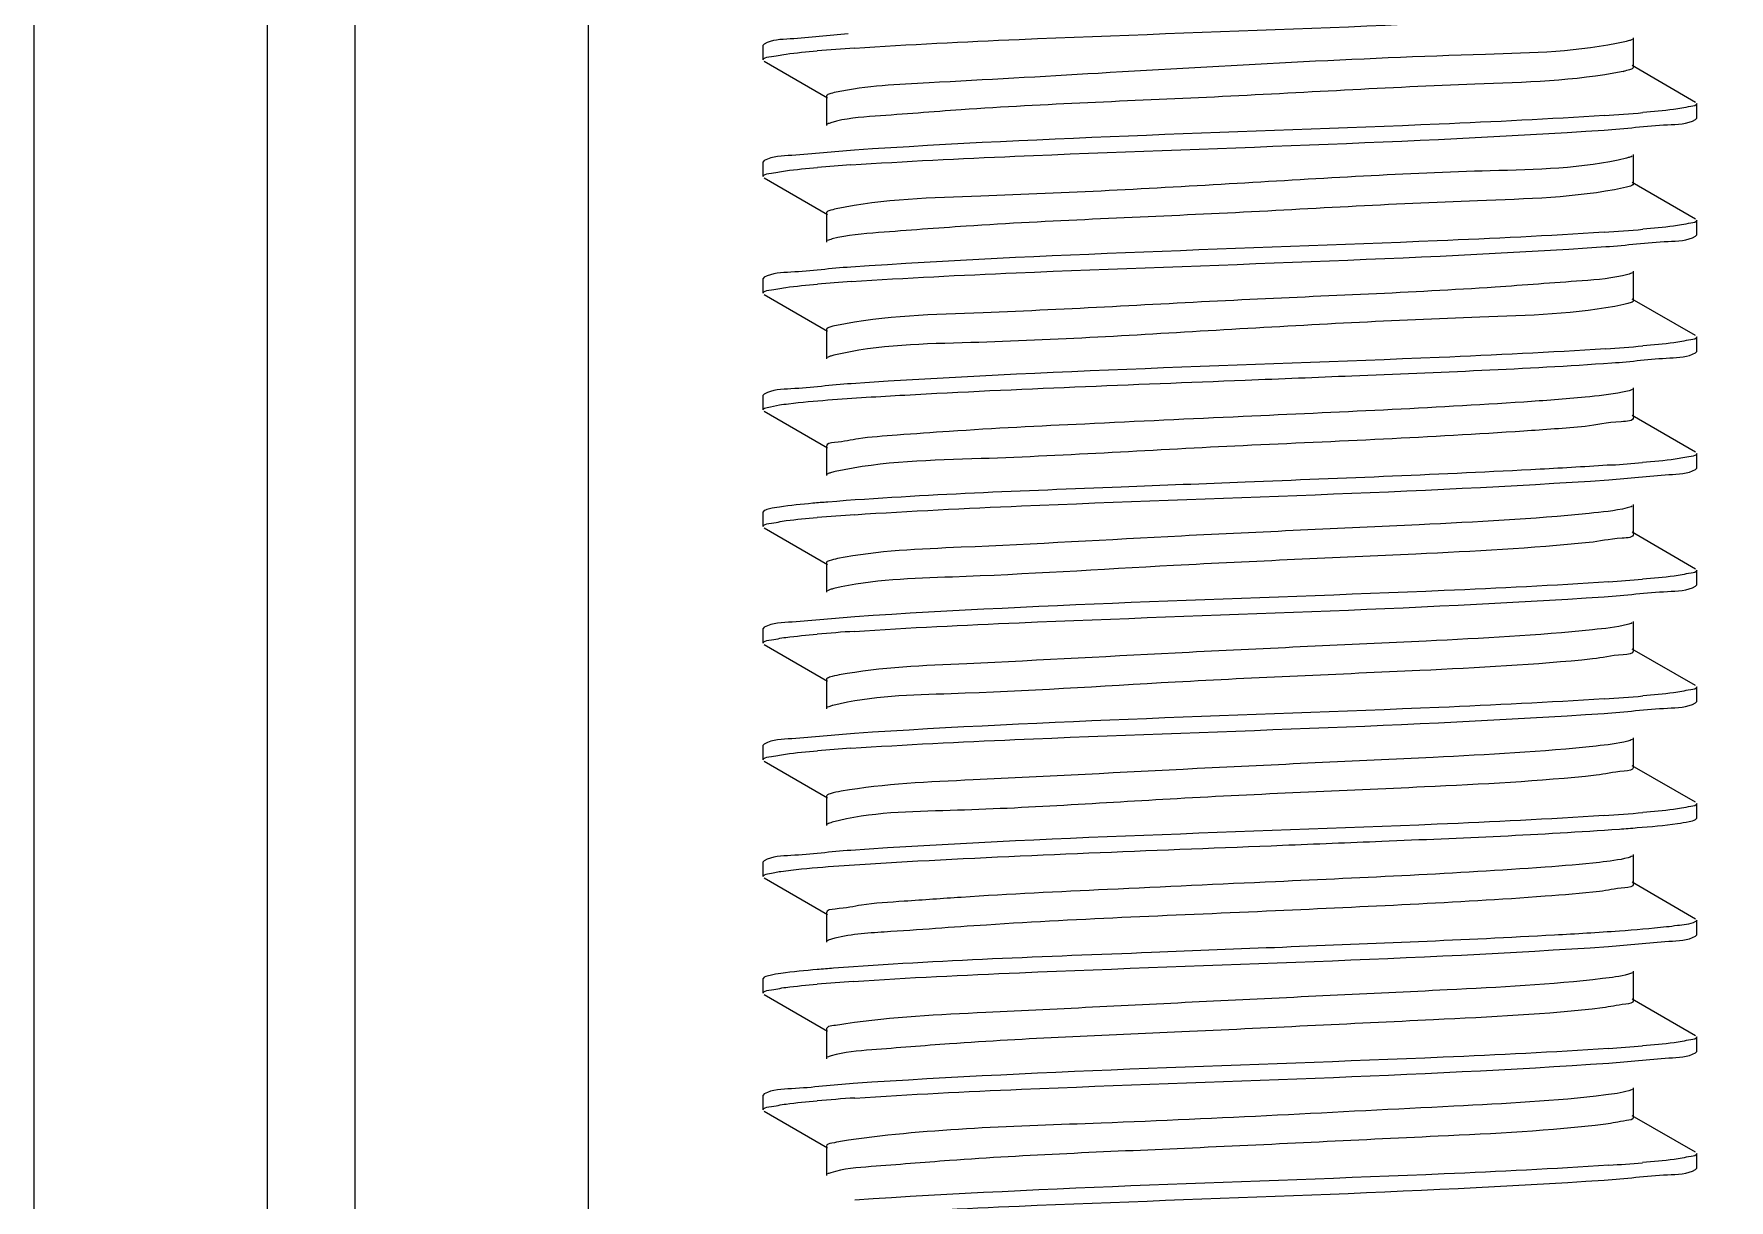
# Model space of a CAD drawing. Extents: x 27938 to 1507990, y 110129 to 923079.
# Drawn here: x 640617.7 to 640963.6, y 381445.1 to 381683.1 of the extents above; entities that cross this region are included whole.
import ezdxf

# ---------------------------------------------------------------- set-up
doc = ezdxf.new("R2010")
doc.units = 0
doc.header["$LTSCALE"] = 1000
doc.header["$MEASUREMENT"] = 0
doc.styles.get("Standard").update_dxf_attribs({"font": 'gbenor.shx', "bigfont": 'gbcbig.shx'})
doc.dimstyles.get("Standard").update_dxf_attribs({"dimtxt": 0.18, "dimasz": 0.18, "dimexe": 0.18, "dimexo": 0.0625, "dimgap": 0.09, "dimtad": 0, "dimtih": 1, "dimtoh": 1, "dimdec": 4, "dimzin": 0, "dimdsep": 46, "dimtxsty": 'Standard', "dimcen": 0.09, "dimadec": 0, "dimazin": 0, "dimtfac": 1, "dimtdec": 4, "dimtofl": 0, "dimtmove": 0, "dimatfit": 3, "dimfxl": 1, "dimtolj": 1, "dimtzin": 0, "dimarcsym": 0})

msp = doc.modelspace()

# ---------------------------------------------------------------- linework, layer by layer
at = {"linetype": 'Continuous'}
for p, q in [((640617.7, 383675.04), (640617.7, 378934.02)), ((640665.32, 383675.04), (640665.32, 378934.02)), ((640683.18, 383675.04), (640683.18, 378934.02)), ((640730.81, 383675.04), (640730.81, 378934.02)), ((640766.75, 381681.05), (640766.53, 381680.79)), ((640766.53, 381677.81), (640766.53, 381680.79)), ((640766.53, 381677.81), (640766.53, 381680.79)), ((640944.14, 381676.33), (640944.14, 381682.28)), ((640766.75, 381677.55), (640779.68, 381670.07)), ((640956.8, 381669.14), (640943.88, 381676.63)), ((640779.42, 381670.37), (640779.42, 381664.42)), ((640957.03, 381665.91), (640957.03, 381668.88)), ((640957.03, 381665.91), (640957.03, 381668.88)), ((640956.8, 381665.65), (640957.03, 381665.91)), ((640766.75, 381657.24), (640766.53, 381656.98)), ((640766.53, 381654), (640766.53, 381656.98)), ((640766.53, 381654), (640766.53, 381656.98)), ((640944.14, 381652.51), (640944.14, 381658.47)), ((640766.75, 381653.74), (640779.68, 381646.26)), ((640956.8, 381645.33), (640943.88, 381652.81)), ((640942.71, 381651.81), (640942.08, 381651.66)), ((640779.42, 381646.56), (640779.42, 381640.61)), ((640956.8, 381641.83), (640957.03, 381642.09)), ((640957.03, 381642.09), (640957.03, 381645.07)), ((640957.03, 381642.09), (640957.03, 381645.07)), ((640766.75, 381633.43), (640766.53, 381633.16)), ((640766.53, 381630.19), (640766.53, 381633.16)), ((640766.53, 381630.19), (640766.53, 381633.16)), ((640944.14, 381628.7), (640944.14, 381634.65)), ((640766.75, 381629.93), (640779.68, 381622.45)), ((640956.8, 381621.52), (640943.88, 381629)), ((640943, 381628.07), (640942.13, 381627.86)), ((640779.42, 381622.75), (640779.42, 381616.79)), ((640957.03, 381618.28), (640957.03, 381621.26)), ((640957.03, 381618.28), (640957.03, 381621.26)), ((640956.8, 381618.02), (640957.03, 381618.28)), ((640766.75, 381609.61), (640766.53, 381609.35)), ((640766.53, 381606.38), (640766.53, 381609.35)), ((640766.53, 381606.38), (640766.53, 381609.35)), ((640944.14, 381604.89), (640944.14, 381610.84)), ((640766.75, 381606.11), (640779.68, 381598.63)), ((640956.8, 381597.71), (640943.88, 381605.19)), ((640779.42, 381598.93), (640779.42, 381592.98)), ((640957.03, 381594.47), (640957.03, 381597.45)), ((640957.03, 381594.47), (640957.03, 381597.45)), ((640956.8, 381594.21), (640957.03, 381594.47)), ((640944.14, 381581.07), (640944.14, 381587.03)), ((640766.75, 381585.8), (640766.53, 381585.54)), ((640766.53, 381582.56), (640766.53, 381585.54)), ((640766.53, 381582.56), (640766.53, 381585.54)), ((640766.75, 381582.3), (640779.68, 381574.82)), ((640956.8, 381573.89), (640943.88, 381581.38)), ((640779.42, 381575.12), (640779.42, 381569.17)), ((640957.03, 381570.66), (640957.03, 381573.63)), ((640957.03, 381570.66), (640957.03, 381573.63)), ((640956.8, 381570.4), (640957.03, 381570.66)), ((640944.14, 381557.26), (640944.14, 381563.21)), ((640766.75, 381561.99), (640766.53, 381561.73)), ((640766.53, 381558.75), (640766.53, 381561.73)), ((640766.53, 381558.75), (640766.53, 381561.73)), ((640766.75, 381558.49), (640779.68, 381551.01)), ((640956.8, 381550.08), (640943.88, 381557.56)), ((640779.42, 381551.31), (640779.42, 381545.35)), ((640957.03, 381546.84), (640957.03, 381549.82)), ((640957.03, 381546.84), (640957.03, 381549.82)), ((640956.8, 381546.58), (640957.03, 381546.84)), ((640944.14, 381533.45), (640944.14, 381539.4)), ((640766.75, 381538.17), (640766.53, 381537.91)), ((640766.53, 381534.94), (640766.53, 381537.91)), ((640766.53, 381534.94), (640766.53, 381537.91)), ((640766.75, 381534.68), (640779.68, 381527.19)), ((640956.8, 381526.27), (640943.88, 381533.75)), ((640779.42, 381527.5), (640779.42, 381521.54)), ((640957.03, 381523.03), (640957.03, 381526.01)), ((640957.03, 381523.03), (640957.03, 381526.01)), ((640956.8, 381522.77), (640957.03, 381523.03)), ((640766.75, 381514.36), (640766.53, 381514.1)), ((640766.53, 381511.12), (640766.53, 381514.1)), ((640766.53, 381511.12), (640766.53, 381514.1)), ((640944.14, 381509.64), (640944.14, 381515.59)), ((640766.75, 381510.86), (640779.68, 381503.38)), ((640956.8, 381502.45), (640943.88, 381509.94)), ((640779.42, 381503.68), (640779.42, 381497.73)), ((640957.03, 381499.22), (640957.03, 381502.19)), ((640957.03, 381499.22), (640957.03, 381502.19)), ((640956.8, 381498.96), (640957.03, 381499.22)), ((640766.75, 381490.55), (640766.53, 381490.29)), ((640766.53, 381487.31), (640766.53, 381490.29)), ((640766.53, 381487.31), (640766.53, 381490.29)), ((640944.14, 381485.82), (640944.14, 381491.78)), ((640766.75, 381487.05), (640779.68, 381479.57)), ((640956.8, 381478.64), (640943.88, 381486.12)), ((640779.42, 381479.87), (640779.42, 381473.92)), ((640957.03, 381475.4), (640957.03, 381478.38)), ((640957.03, 381475.4), (640957.03, 381478.38)), ((640956.8, 381475.14), (640957.03, 381475.4)), ((640766.75, 381466.74), (640766.53, 381466.47)), ((640766.53, 381463.5), (640766.53, 381466.47)), ((640766.53, 381463.5), (640766.53, 381466.47)), ((640944.14, 381462.01), (640944.14, 381467.96)), ((640766.75, 381463.24), (640779.68, 381455.76)), ((640956.8, 381454.83), (640943.88, 381462.31)), ((640779.42, 381456.06), (640779.42, 381450.1)), ((640957.03, 381451.59), (640957.03, 381454.57)), ((640957.03, 381451.59), (640957.03, 381454.57)), ((640956.8, 381451.33), (640957.03, 381451.59))]:
    msp.add_line(p, q, dxfattribs=at)
for centre, radius, start, end in [((640812.68, 381261.54), 419.59, 93.7629, 94.806), ((640938.13, 381694.56), 19.48, 281.4729, 282.6156), ((640910.58, 382088.91), 423.36, 273.7391, 274.8053), ((640811.74, 381249.42), 407.86, 93.8436, 94.8037), ((640910.5, 382066.17), 424.43, 273.7327, 274.805), ((640811.88, 381223.86), 409.61, 93.832, 94.8034), ((640910.94, 382036.85), 418.9, 273.7674, 274.8061), ((640912.58, 381992.38), 398.18, 273.9056, 274.8068), ((640812.82, 381164.52), 421.36, 93.7522, 94.8054), ((640911.73, 381979.26), 408.9, 273.8366, 274.8035), ((640812.66, 381142.7), 419.37, 93.7643, 94.806), ((640910.56, 381970.08), 423.59, 273.7377, 274.8053), ((640811.74, 381130.41), 407.8, 93.844, 94.8037), ((640910.48, 381947.29), 424.61, 273.7316, 274.805), ((640812.39, 381074.62), 416, 93.7865, 94.8061), ((640911.65, 381885.05), 409.95, 273.8297, 274.8033), ((640812.8, 381045.64), 421.18, 93.7533, 94.8055), ((640911.73, 381860.24), 408.96, 273.8363, 274.8035)]:
    msp.add_arc(centre, radius, start, end, dxfattribs=at)
for points, knots in [([(640785.14, 381680.22), (640796.34, 381680.97), (640847.36, 381683.42), (640898.43, 381684.65), (640938.19, 381687.3)], [0, 0, 0, 0, 0.219814, 1, 1, 1, 1]), ([(640783.86, 381683.11), (640779.91, 381682.84), (640774.35, 381682.07), (640768.3, 381681.94), (640766.75, 381681.05)], [0, 0, 0, 0, 0.689661, 1, 1, 1, 1]), ([(640942.39, 381681.5), (640933.09, 381679.41), (640896.92, 381678.67), (640849.71, 381675.93), (640805.58, 381673.35), (640787.63, 381672.51), (640781.41, 381671.21)], [0, 0, 0, 0, 0.177164, 0.667524, 0.881863, 1, 1, 1, 1]), ([(640943.88, 381681.98), (640943.7, 381681.87), (640943.2, 381681.69), (640942.7, 381681.56), (640942.39, 381681.5)], [0, 0, 0, 0, 0.400253, 1, 1, 1, 1]), ([(640766.53, 381677.81), (640766.53, 381678.25), (640768.85, 381678.53), (640770.02, 381678.85), (640771.19, 381679)], [0, 0, 0, 0, 0.271257, 1, 1, 1, 1]), ([(640942.01, 381675.46), (640932.1, 381673.44), (640904.06, 381672.82), (640859.17, 381670), (640818.22, 381668.61), (640792.24, 381666.48), (640783.26, 381665.88), (640780.36, 381664.99)], [0, 0, 0, 0, 0.187313, 0.515693, 0.835167, 0.943815, 1, 1, 1, 1]), ([(640944.14, 381676.33), (640944.14, 381676.13), (640943.38, 381675.77), (640942.83, 381675.64), (640942.39, 381675.54)], [0, 0, 0, 0, 0.300595, 1, 1, 1, 1]), ([(640781.41, 381671.21), (640780.9, 381671.1), (640780.3, 381670.96), (640779.42, 381670.59), (640779.42, 381670.37)], [0, 0, 0, 0, 0.704879, 1, 1, 1, 1]), ([(640938.19, 381666.46), (640926.95, 381665.71), (640875.94, 381663.26), (640824.86, 381662.05), (640785.14, 381659.39)], [0, 0, 0, 0, 0.220557, 1, 1, 1, 1]), ([(640957.03, 381668.88), (640957.03, 381668.44), (640954.68, 381668.16), (640953.5, 381667.84), (640952.32, 381667.69)], [0, 0, 0, 0, 0.271089, 1, 1, 1, 1]), ([(640780.36, 381664.99), (640780.23, 381664.95), (640779.99, 381664.87), (640779.77, 381664.77), (640779.68, 381664.72)], [0, 0, 0, 0, 0.566993, 1, 1, 1, 1]), ([(640784.4, 381656.36), (640795.56, 381657.12), (640846.8, 381659.59), (640898.11, 381660.82), (640938.13, 381663.48)], [0, 0, 0, 0, 0.218031, 1, 1, 1, 1]), ([(640938.13, 381663.48), (640942.46, 381663.77), (640948.51, 381664.61), (640955.12, 381664.68), (640956.8, 381665.65)], [0, 0, 0, 0, 0.69122, 1, 1, 1, 1]), ([(640785.14, 381659.39), (640780.88, 381659.1), (640774.92, 381658.28), (640768.41, 381658.19), (640766.76, 381657.24)], [0, 0, 0, 0, 0.690963, 1, 1, 1, 1]), ([(640942.71, 381657.76), (640933.68, 381655.52), (640906.83, 381655.27), (640863.04, 381652.49), (640818.6, 381650.06), (640791.1, 381649.42), (640781.44, 381647.4)], [0, 0, 0, 0, 0.172802, 0.492825, 0.816897, 1, 1, 1, 1]), ([(640943.88, 381658.16), (640943.73, 381658.08), (640943.35, 381657.93), (640942.95, 381657.82), (640942.71, 381657.76)], [0, 0, 0, 0, 0.410783, 1, 1, 1, 1]), ([(640766.53, 381654), (640766.53, 381654.43), (640768.8, 381654.72), (640769.95, 381655.03), (640771.09, 381655.18)], [0, 0, 0, 0, 0.271613, 1, 1, 1, 1]), ([(640944.14, 381652.51), (640944.14, 381652.35), (640943.54, 381652.01), (640943.08, 381651.9), (640942.71, 381651.81)], [0, 0, 0, 0, 0.308524, 1, 1, 1, 1]), ([(640942.08, 381651.66), (640932.32, 381649.64), (640904.59, 381649.04), (640859.99, 381646.24), (640819.14, 381644.79), (640792.89, 381642.76), (640783.7, 381642.09), (640780.62, 381641.26)], [0, 0, 0, 0, 0.184784, 0.510672, 0.830509, 0.940967, 1, 1, 1, 1]), ([(640781.44, 381647.4), (640780.93, 381647.29), (640780.32, 381647.16), (640779.42, 381646.78), (640779.42, 381646.56)], [0, 0, 0, 0, 0.705132, 1, 1, 1, 1]), ([(640938.13, 381642.64), (640926.79, 381641.89), (640875.55, 381639.43), (640824.25, 381638.24), (640784.4, 381635.52)], [0, 0, 0, 0, 0.221461, 1, 1, 1, 1]), ([(640957.03, 381645.07), (640957.03, 381644.63), (640954.67, 381644.35), (640953.49, 381644.02), (640952.3, 381643.87)], [0, 0, 0, 0, 0.271033, 1, 1, 1, 1]), ([(640780.62, 381641.26), (640780.44, 381641.21), (640780.11, 381641.11), (640779.8, 381640.98), (640779.68, 381640.91)], [0, 0, 0, 0, 0.580357, 1, 1, 1, 1]), ([(640784.51, 381632.55), (640795.71, 381633.32), (640847.03, 381635.79), (640898.41, 381637), (640938.46, 381639.69)], [0, 0, 0, 0, 0.218602, 1, 1, 1, 1]), ([(640938.46, 381639.69), (640942.71, 381639.97), (640948.66, 381640.8), (640955.15, 381640.88), (640956.8, 381641.83)], [0, 0, 0, 0, 0.690907, 1, 1, 1, 1]), ([(640784.4, 381635.52), (640780.32, 381635.25), (640774.59, 381634.45), (640768.35, 381634.34), (640766.76, 381633.43)], [0, 0, 0, 0, 0.690198, 1, 1, 1, 1]), ([(640943, 381634.02), (640939.97, 381633.18), (640930.83, 381632.52), (640904.65, 381630.47), (640863.77, 381629.03), (640819.1, 381626.23), (640791.29, 381625.62), (640781.49, 381623.6)], [0, 0, 0, 0, 0.058314, 0.16832, 0.488078, 0.814598, 1, 1, 1, 1]), ([(640943.88, 381634.35), (640943.76, 381634.29), (640943.48, 381634.16), (640943.18, 381634.07), (640943, 381634.02)], [0, 0, 0, 0, 0.422831, 1, 1, 1, 1]), ([(640766.53, 381630.19), (640766.53, 381630.62), (640768.81, 381630.91), (640769.97, 381631.22), (640771.12, 381631.37)], [0, 0, 0, 0, 0.271515, 1, 1, 1, 1]), ([(640944.14, 381628.7), (640944.14, 381628.56), (640943.68, 381628.25), (640943.29, 381628.15), (640943, 381628.07)], [0, 0, 0, 0, 0.318416, 1, 1, 1, 1]), ([(640942.13, 381627.86), (640932.51, 381625.85), (640905.08, 381625.21), (640860.72, 381622.76), (640816.91, 381620.03), (640790.03, 381619.72), (640780.92, 381617.52)], [0, 0, 0, 0, 0.182564, 0.506012, 0.826068, 1, 1, 1, 1]), ([(640781.49, 381623.6), (640780.97, 381623.49), (640780.35, 381623.35), (640779.42, 381622.97), (640779.42, 381622.75)], [0, 0, 0, 0, 0.705784, 1, 1, 1, 1]), ([(640957.03, 381621.26), (640957.03, 381620.82), (640954.71, 381620.54), (640953.55, 381620.22), (640952.38, 381620.07)], [0, 0, 0, 0, 0.271288, 1, 1, 1, 1]), ([(640938.46, 381618.85), (640927.15, 381618.09), (640875.83, 381615.63), (640824.45, 381614.44), (640784.51, 381611.72)], [0, 0, 0, 0, 0.220602, 1, 1, 1, 1]), ([(640939.7, 381615.96), (640943.66, 381616.23), (640949.21, 381617), (640955.26, 381617.13), (640956.8, 381618.02)], [0, 0, 0, 0, 0.689629, 1, 1, 1, 1]), ([(640780.92, 381617.52), (640780.67, 381617.46), (640780.25, 381617.34), (640779.83, 381617.18), (640779.68, 381617.09)], [0, 0, 0, 0, 0.591995, 1, 1, 1, 1]), ([(640864.89, 381612.45), (640872.14, 381612.74), (640897.08, 381613.76), (640922.03, 381614.74), (640939.7, 381615.96)], [0, 0, 0, 0, 0.290468, 1, 1, 1, 1]), ([(640784.51, 381611.72), (640780.4, 381611.44), (640774.64, 381610.64), (640768.36, 381610.53), (640766.76, 381609.61)], [0, 0, 0, 0, 0.690304, 1, 1, 1, 1]), ([(640779.71, 381608.39), (640784.94, 381608.8), (640813.32, 381610.5), (640841.73, 381611.53), (640864.89, 381612.45)], [0, 0, 0, 0, 0.184687, 1, 1, 1, 1]), ([(640769.83, 381607.38), (640770.45, 381607.47), (640773.73, 381607.9), (640777.03, 381608.18), (640779.71, 381608.39)], [0, 0, 0, 0, 0.190334, 1, 1, 1, 1]), ([(640934.28, 381608.97), (640930.11, 381608.56), (640906.86, 381606.87), (640883.57, 381605.89), (640864.47, 381605.01)], [0, 0, 0, 0, 0.179859, 1, 1, 1, 1]), ([(640943.26, 381610.29), (640942.82, 381610.15), (640939.86, 381609.5), (640936.84, 381609.21), (640934.28, 381608.97)], [0, 0, 0, 0, 0.153321, 1, 1, 1, 1]), ([(640943.88, 381610.54), (640943.8, 381610.49), (640943.59, 381610.4), (640943.38, 381610.32), (640943.26, 381610.29)], [0, 0, 0, 0, 0.43669, 1, 1, 1, 1]), ([(640766.53, 381606.38), (640766.53, 381606.7), (640768.12, 381607.03), (640769, 381607.25), (640769.83, 381607.38)], [0, 0, 0, 0, 0.277625, 1, 1, 1, 1]), ([(640864.47, 381605.01), (640853.69, 381604.51), (640833.76, 381603.58), (640810.03, 381602.41), (640794.92, 381601.28), (640786.58, 381600.71), (640782.68, 381599.81), (640779.42, 381599.54), (640779.42, 381598.93)], [0, 0, 0, 0, 0.37902, 0.702957, 0.82783, 0.920921, 0.978777, 1, 1, 1, 1]), ([(640944.14, 381604.89), (640944.14, 381604), (640939.04, 381604.01), (640936.74, 381603.25), (640934.28, 381603.01)], [0, 0, 0, 0, 0.264851, 1, 1, 1, 1]), ([(640934.28, 381603.01), (640930.11, 381602.61), (640906.86, 381600.92), (640883.57, 381599.94), (640864.47, 381599.06)], [0, 0, 0, 0, 0.179859, 1, 1, 1, 1]), ([(640864.47, 381599.06), (640846.64, 381598.24), (640818.99, 381596.34), (640790.93, 381595.93), (640781.2, 381593.77)], [0, 0, 0, 0, 0.641833, 1, 1, 1, 1]), ([(640957.03, 381597.45), (640957.03, 381597.03), (640954.87, 381596.74), (640953.76, 381596.44), (640952.67, 381596.29)], [0, 0, 0, 0, 0.272355, 1, 1, 1, 1]), ([(640781.2, 381593.77), (640780.89, 381593.7), (640780.37, 381593.57), (640779.86, 381593.39), (640779.68, 381593.28)], [0, 0, 0, 0, 0.600683, 1, 1, 1, 1]), ([(640939.7, 381595.12), (640934.83, 381594.79), (640909.9, 381593.36), (640884.95, 381592.41), (640864.89, 381591.62)], [0, 0, 0, 0, 0.195815, 1, 1, 1, 1]), ([(640939.09, 381592.1), (640943.19, 381592.38), (640948.94, 381593.18), (640955.2, 381593.29), (640956.8, 381594.21)], [0, 0, 0, 0, 0.690247, 1, 1, 1, 1]), ([(640864.89, 381591.62), (640856.46, 381591.28), (640828.06, 381590.11), (640799.63, 381589.12), (640779.71, 381587.56)], [0, 0, 0, 0, 0.296913, 1, 1, 1, 1]), ([(640785.24, 381584.98), (640796.56, 381585.74), (640847.84, 381588.2), (640899.19, 381589.39), (640939.09, 381592.1)], [0, 0, 0, 0, 0.220973, 1, 1, 1, 1]), ([(640779.71, 381587.56), (640778.69, 381587.48), (640775.39, 381587.2), (640772.09, 381586.88), (640769.83, 381586.54)], [0, 0, 0, 0, 0.308662, 1, 1, 1, 1]), ([(640943.88, 381586.73), (640943.56, 381586.54), (640940.63, 381585.75), (640937.66, 381585.49), (640935.06, 381585.23)], [0, 0, 0, 0, 0.12359, 1, 1, 1, 1]), ([(640766.53, 381582.56), (640766.53, 381583), (640768.86, 381583.28), (640770.04, 381583.61), (640771.22, 381583.76)], [0, 0, 0, 0, 0.271161, 1, 1, 1, 1]), ([(640769.83, 381586.54), (640769.16, 381586.44), (640768.13, 381586.25), (640767.09, 381585.99), (640766.75, 381585.8)], [0, 0, 0, 0, 0.636492, 1, 1, 1, 1]), ([(640935.06, 381585.23), (640923.54, 381584.07), (640895.81, 381582.65), (640853.08, 381580.8), (640813.56, 381578.47), (640789.97, 381577.66), (640781.67, 381576.01)], [0, 0, 0, 0, 0.225861, 0.54177, 0.834708, 1, 1, 1, 1]), ([(640944.14, 381581.07), (640944.14, 381580.25), (640939.46, 381580.19), (640937.32, 381579.51), (640935.06, 381579.28)], [0, 0, 0, 0, 0.265506, 1, 1, 1, 1]), ([(640935.06, 381579.28), (640923.3, 381578.09), (640895.03, 381576.65), (640851.65, 381574.86), (640812.22, 381572.27), (640788.84, 381571.78), (640780.96, 381569.9)], [0, 0, 0, 0, 0.229569, 0.549908, 0.842706, 1, 1, 1, 1]), ([(640781.67, 381576.01), (640781.1, 381575.9), (640780.44, 381575.74), (640779.42, 381575.36), (640779.42, 381575.12)], [0, 0, 0, 0, 0.707927, 1, 1, 1, 1]), ([(640957.03, 381573.63), (640957.03, 381573.2), (640954.75, 381572.91), (640953.6, 381572.6), (640952.45, 381572.45)], [0, 0, 0, 0, 0.271556, 1, 1, 1, 1]), ([(640780.96, 381569.9), (640780.7, 381569.84), (640780.27, 381569.72), (640779.84, 381569.56), (640779.68, 381569.47)], [0, 0, 0, 0, 0.592962, 1, 1, 1, 1]), ([(640939.09, 381571.27), (640927.91, 381570.51), (640876.62, 381568.03), (640825.28, 381566.82), (640785.24, 381564.14)], [0, 0, 0, 0, 0.218362, 1, 1, 1, 1]), ([(640938.18, 381568.23), (640942.49, 381568.52), (640948.53, 381569.35), (640955.13, 381569.43), (640956.8, 381570.4)], [0, 0, 0, 0, 0.691176, 1, 1, 1, 1]), ([(640785.13, 381561.16), (640796.33, 381561.91), (640847.34, 381564.36), (640898.42, 381565.58), (640938.18, 381568.23)], [0, 0, 0, 0, 0.219771, 1, 1, 1, 1]), ([(640785.24, 381564.14), (640780.96, 381563.86), (640774.96, 381563.03), (640768.42, 381562.94), (640766.76, 381561.99)], [0, 0, 0, 0, 0.691058, 1, 1, 1, 1]), ([(640943.88, 381562.91), (640943.58, 381562.74), (640940.91, 381561.99), (640938.18, 381561.74), (640935.8, 381561.49)], [0, 0, 0, 0, 0.125811, 1, 1, 1, 1]), ([(640766.53, 381558.75), (640766.53, 381559.19), (640768.85, 381559.47), (640770.02, 381559.79), (640771.18, 381559.94)], [0, 0, 0, 0, 0.271269, 1, 1, 1, 1]), ([(640935.8, 381561.49), (640924.51, 381560.31), (640897.04, 381558.91), (640854.44, 381557.03), (640814.56, 381554.75), (640790.6, 381553.85), (640782.02, 381552.26)], [0, 0, 0, 0, 0.220957, 0.535192, 0.830069, 1, 1, 1, 1]), ([(640935.8, 381555.54), (640924.09, 381554.31), (640895.67, 381552.87), (640851.96, 381551.09), (640812.2, 381548.37), (640788.6, 381548.04), (640780.77, 381546.04)], [0, 0, 0, 0, 0.227343, 0.549346, 0.844044, 1, 1, 1, 1]), ([(640944.14, 381557.26), (640944.14, 381556.5), (640939.86, 381556.38), (640937.88, 381555.76), (640935.8, 381555.54)], [0, 0, 0, 0, 0.266267, 1, 1, 1, 1]), ([(640782.02, 381552.26), (640781.36, 381552.14), (640780.62, 381551.97), (640779.42, 381551.58), (640779.42, 381551.31)], [0, 0, 0, 0, 0.7122, 1, 1, 1, 1]), ([(640957.03, 381549.82), (640957.03, 381549.38), (640954.68, 381549.1), (640953.5, 381548.77), (640952.32, 381548.62)], [0, 0, 0, 0, 0.271076, 1, 1, 1, 1]), ([(640780.77, 381546.04), (640780.55, 381545.99), (640780.18, 381545.88), (640779.82, 381545.74), (640779.68, 381545.66)], [0, 0, 0, 0, 0.585894, 1, 1, 1, 1]), ([(640938.18, 381547.39), (640926.94, 381546.65), (640875.92, 381544.2), (640824.84, 381542.98), (640785.13, 381540.32)], [0, 0, 0, 0, 0.2206, 1, 1, 1, 1]), ([(640938.12, 381544.41), (640942.45, 381544.7), (640948.51, 381545.54), (640955.12, 381545.62), (640956.8, 381546.58)], [0, 0, 0, 0, 0.69123, 1, 1, 1, 1]), ([(640784.4, 381537.3), (640795.56, 381538.06), (640846.8, 381540.53), (640898.1, 381541.75), (640938.12, 381544.41)], [0, 0, 0, 0, 0.218012, 1, 1, 1, 1]), ([(640785.13, 381540.32), (640780.87, 381540.04), (640774.91, 381539.21), (640768.41, 381539.12), (640766.76, 381538.17)], [0, 0, 0, 0, 0.69095, 1, 1, 1, 1]), ([(640943.88, 381539.1), (640943.6, 381538.94), (640941.17, 381538.23), (640938.68, 381537.99), (640936.51, 381537.76)], [0, 0, 0, 0, 0.128207, 1, 1, 1, 1]), ([(640766.53, 381534.94), (640766.53, 381535.37), (640768.8, 381535.65), (640769.95, 381535.97), (640771.09, 381536.12)], [0, 0, 0, 0, 0.271616, 1, 1, 1, 1]), ([(640936.51, 381537.76), (640925.47, 381536.55), (640898.31, 381535.17), (640855.9, 381533.26), (640815.66, 381531.05), (640791.32, 381530.05), (640782.45, 381528.53)], [0, 0, 0, 0, 0.215853, 0.528156, 0.824971, 1, 1, 1, 1]), ([(640936.51, 381531.8), (640924.87, 381530.53), (640896.34, 381529.1), (640852.32, 381527.32), (640812.25, 381524.48), (640788.41, 381524.3), (640780.62, 381522.19)], [0, 0, 0, 0, 0.224873, 0.548357, 0.845013, 1, 1, 1, 1]), ([(640944.14, 381533.45), (640944.14, 381532.75), (640940.24, 381532.57), (640938.42, 381532.01), (640936.51, 381531.8)], [0, 0, 0, 0, 0.267184, 1, 1, 1, 1]), ([(640782.45, 381528.53), (640781.68, 381528.4), (640780.84, 381528.2), (640779.42, 381527.8), (640779.42, 381527.5)], [0, 0, 0, 0, 0.716288, 1, 1, 1, 1]), ([(640957.03, 381526.01), (640957.03, 381525.56), (640954.67, 381525.28), (640953.49, 381524.96), (640952.3, 381524.81)], [0, 0, 0, 0, 0.271024, 1, 1, 1, 1]), ([(640780.62, 381522.19), (640780.44, 381522.14), (640780.11, 381522.04), (640779.8, 381521.91), (640779.68, 381521.84)], [0, 0, 0, 0, 0.579461, 1, 1, 1, 1]), ([(640938.12, 381523.58), (640926.78, 381522.82), (640875.54, 381520.37), (640824.24, 381519.18), (640784.4, 381516.46)], [0, 0, 0, 0, 0.221489, 1, 1, 1, 1]), ([(640941.25, 381520.82), (640942.47, 381520.91), (640946.42, 381521.21), (640950.38, 381521.56), (640953.09, 381521.94)], [0, 0, 0, 0, 0.308238, 1, 1, 1, 1]), ([(640953.09, 381521.94), (640953.9, 381522.05), (640955.14, 381522.26), (640956.41, 381522.54), (640956.8, 381522.77)], [0, 0, 0, 0, 0.643888, 1, 1, 1, 1]), ([(640780.88, 381513.23), (640786.6, 381513.66), (640817.14, 381515.42), (640847.71, 381516.51), (640872.53, 381517.51)], [0, 0, 0, 0, 0.18765, 1, 1, 1, 1]), ([(640872.53, 381517.51), (640879.28, 381517.78), (640902.19, 381518.73), (640925.12, 381519.65), (640941.25, 381520.82)], [0, 0, 0, 0, 0.294536, 1, 1, 1, 1]), ([(640784.4, 381516.46), (640780.32, 381516.18), (640774.59, 381515.39), (640768.35, 381515.28), (640766.76, 381514.36)], [0, 0, 0, 0, 0.690195, 1, 1, 1, 1]), ([(640937.19, 381514.02), (640933.5, 381513.6), (640911.48, 381511.84), (640889.42, 381510.91), (640871.08, 381510.06)], [0, 0, 0, 0, 0.168264, 1, 1, 1, 1]), ([(640943.88, 381515.29), (640943.62, 381515.14), (640941.42, 381514.47), (640939.15, 381514.25), (640937.19, 381514.02)], [0, 0, 0, 0, 0.130748, 1, 1, 1, 1]), ([(640766.53, 381511.12), (640766.53, 381511.47), (640768.29, 381511.8), (640769.24, 381512.04), (640770.15, 381512.17)], [0, 0, 0, 0, 0.275706, 1, 1, 1, 1]), ([(640770.15, 381512.17), (640770.83, 381512.27), (640774.4, 381512.72), (640777.98, 381513.01), (640780.88, 381513.23)], [0, 0, 0, 0, 0.190818, 1, 1, 1, 1]), ([(640871.08, 381510.06), (640859.66, 381509.54), (640838.34, 381508.55), (640812.86, 381507.34), (640796.45, 381506.13), (640787.29, 381505.56), (640783.03, 381504.57), (640779.42, 381504.34), (640779.42, 381503.68)], [0, 0, 0, 0, 0.372666, 0.697897, 0.824569, 0.919388, 0.97842, 1, 1, 1, 1]), ([(640937.19, 381508.07), (640933.5, 381507.65), (640911.48, 381505.89), (640889.42, 381504.96), (640871.08, 381504.11)], [0, 0, 0, 0, 0.168264, 1, 1, 1, 1]), ([(640944.14, 381509.64), (640944.14, 381508.99), (640940.61, 381508.76), (640938.93, 381508.27), (640937.19, 381508.07)], [0, 0, 0, 0, 0.268221, 1, 1, 1, 1]), ([(640871.08, 381504.11), (640851.41, 381503.2), (640824.72, 381502.28), (640794.64, 381499.96), (640783.98, 381499.34), (640780.5, 381498.34)], [0, 0, 0, 0, 0.650517, 0.880557, 1, 1, 1, 1]), ([(640953.09, 381501.1), (640952.34, 381501), (640948.41, 381500.52), (640944.45, 381500.21), (640941.25, 381499.98)], [0, 0, 0, 0, 0.190506, 1, 1, 1, 1]), ([(640957.03, 381502.19), (640957.03, 381502.07), (640955.63, 381501.19), (640954.34, 381501.28), (640953.09, 381501.1)], [0, 0, 0, 0, 0.08898, 1, 1, 1, 1]), ([(640780.5, 381498.34), (640780.34, 381498.3), (640780.06, 381498.21), (640779.79, 381498.09), (640779.68, 381498.03)], [0, 0, 0, 0, 0.573615, 1, 1, 1, 1]), ([(640784.92, 381489.71), (640796.22, 381490.47), (640847.59, 381492.94), (640899.02, 381494.13), (640939.03, 381496.85)], [0, 0, 0, 0, 0.220168, 1, 1, 1, 1]), ([(640941.25, 381499.98), (640936.83, 381499.66), (640913.94, 381498.3), (640891.02, 381497.41), (640872.53, 381496.67)], [0, 0, 0, 0, 0.19327, 1, 1, 1, 1]), ([(640939.03, 381496.85), (640943.14, 381497.13), (640948.91, 381497.93), (640955.2, 381498.04), (640956.8, 381498.96)], [0, 0, 0, 0, 0.69031, 1, 1, 1, 1]), ([(640872.53, 381496.67), (640863.61, 381496.31), (640833.06, 381495.06), (640802.47, 381494.02), (640780.88, 381492.4)], [0, 0, 0, 0, 0.291869, 1, 1, 1, 1]), ([(640770.15, 381491.34), (640769.41, 381491.23), (640768.28, 381491.03), (640767.12, 381490.76), (640766.75, 381490.55)], [0, 0, 0, 0, 0.640469, 1, 1, 1, 1]), ([(640780.88, 381492.4), (640779.77, 381492.31), (640776.19, 381492.02), (640772.61, 381491.7), (640770.15, 381491.34)], [0, 0, 0, 0, 0.308073, 1, 1, 1, 1]), ([(640937.84, 381490.28), (640927.31, 381489.02), (640900.79, 381487.7), (640858.82, 381485.72), (640817.94, 381483.61), (640792.84, 381482.47), (640783.4, 381481.05)], [0, 0, 0, 0, 0.205692, 0.514145, 0.814818, 1, 1, 1, 1]), ([(640943.88, 381491.47), (640943.64, 381491.34), (640941.66, 381490.71), (640939.61, 381490.5), (640937.84, 381490.28)], [0, 0, 0, 0, 0.133548, 1, 1, 1, 1]), ([(640766.53, 381487.31), (640766.53, 381487.75), (640768.83, 381488.03), (640769.99, 381488.35), (640771.15, 381488.5)], [0, 0, 0, 0, 0.271401, 1, 1, 1, 1]), ([(640937.84, 381484.33), (640926.39, 381482.96), (640897.7, 381481.64), (640853.3, 381479.38), (640814.99, 381477.88), (640791.23, 381475.92), (640783.07, 381475.3), (640780.4, 381474.5)], [0, 0, 0, 0, 0.219299, 0.545275, 0.845986, 0.946989, 1, 1, 1, 1]), ([(640944.14, 381485.82), (640944.14, 381485.24), (640940.96, 381484.96), (640939.42, 381484.52), (640937.84, 381484.33)], [0, 0, 0, 0, 0.269573, 1, 1, 1, 1]), ([(640783.4, 381481.05), (640782.82, 381480.97), (640781.69, 381480.64), (640779.42, 381480.68), (640779.42, 381479.87)], [0, 0, 0, 0, 0.420943, 1, 1, 1, 1]), ([(640939.03, 381476.01), (640927.8, 381475.25), (640876.43, 381472.78), (640825, 381471.57), (640784.92, 381468.87)], [0, 0, 0, 0, 0.218828, 1, 1, 1, 1]), ([(640957.03, 381478.38), (640957.03, 381477.95), (640954.74, 381477.66), (640953.58, 381477.35), (640952.43, 381477.2)], [0, 0, 0, 0, 0.271495, 1, 1, 1, 1]), ([(640780.4, 381474.5), (640780.26, 381474.46), (640780.01, 381474.38), (640779.78, 381474.27), (640779.68, 381474.22)], [0, 0, 0, 0, 0.56834, 1, 1, 1, 1]), ([(640785.23, 381465.91), (640796.55, 381466.67), (640847.84, 381469.13), (640899.18, 381470.32), (640939.09, 381473.04)], [0, 0, 0, 0, 0.220945, 1, 1, 1, 1]), ([(640939.09, 381473.04), (640943.19, 381473.32), (640948.94, 381474.12), (640955.2, 381474.23), (640956.8, 381475.14)], [0, 0, 0, 0, 0.69025, 1, 1, 1, 1]), ([(640784.92, 381468.87), (640780.71, 381468.59), (640774.82, 381467.77), (640768.39, 381467.68), (640766.76, 381466.74)], [0, 0, 0, 0, 0.690745, 1, 1, 1, 1]), ([(640938.46, 381466.55), (640928.19, 381465.25), (640893.79, 381463.62), (640842.34, 381460.71), (640800.98, 381459.72), (640783.92, 381457.32)], [0, 0, 0, 0, 0.200632, 0.666276, 1, 1, 1, 1]), ([(640943.88, 381467.66), (640943.66, 381467.54), (640941.89, 381466.95), (640940.04, 381466.75), (640938.46, 381466.55)], [0, 0, 0, 0, 0.136537, 1, 1, 1, 1]), ([(640766.53, 381463.5), (640766.53, 381463.94), (640768.86, 381464.22), (640770.04, 381464.54), (640771.21, 381464.69)], [0, 0, 0, 0, 0.27117, 1, 1, 1, 1]), ([(640938.46, 381460.59), (640927.12, 381459.16), (640898.4, 381457.88), (640853.81, 381455.58), (640815.12, 381454.09), (640791.16, 381452.08), (640782.96, 381451.49), (640780.32, 381450.66)], [0, 0, 0, 0, 0.216257, 0.543315, 0.846143, 0.947493, 1, 1, 1, 1]), ([(640944.14, 381462.01), (640944.14, 381461.48), (640941.3, 381461.17), (640939.88, 381460.77), (640938.46, 381460.59)], [0, 0, 0, 0, 0.271092, 1, 1, 1, 1]), ([(640783.92, 381457.32), (640782.79, 381457.16), (640781.63, 381456.86), (640779.42, 381456.49), (640779.42, 381456.06)], [0, 0, 0, 0, 0.724965, 1, 1, 1, 1]), ([(640939.09, 381452.2), (640927.9, 381451.44), (640876.62, 381448.97), (640825.27, 381447.75), (640785.23, 381445.08)], [0, 0, 0, 0, 0.21838, 1, 1, 1, 1]), ([(640957.03, 381454.57), (640957.03, 381454.14), (640954.75, 381453.85), (640953.59, 381453.54), (640952.44, 381453.39)], [0, 0, 0, 0, 0.271553, 1, 1, 1, 1]), ([(640780.32, 381450.66), (640780.19, 381450.62), (640779.98, 381450.55), (640779.77, 381450.46), (640779.68, 381450.41)], [0, 0, 0, 0, 0.563561, 1, 1, 1, 1]), ([(640785.11, 381442.09), (640796.31, 381442.84), (640847.33, 381445.29), (640898.4, 381446.52), (640938.16, 381449.17)], [0, 0, 0, 0, 0.219727, 1, 1, 1, 1]), ([(640938.16, 381449.17), (640942.48, 381449.45), (640948.53, 381450.29), (640955.13, 381450.37), (640956.8, 381451.33)], [0, 0, 0, 0, 0.691188, 1, 1, 1, 1])]:
    msp.add_open_spline(points, degree=3, knots=knots, dxfattribs=at)
for points in [[(640771.19, 381679), (640773.29, 381679.28), (640775.41, 381679.47), (640777.52, 381679.65)], [(640952.32, 381667.69), (640950.24, 381667.42), (640948.14, 381667.22), (640946.05, 381667.05)], [(640771.09, 381655.18), (640773.25, 381655.46), (640775.42, 381655.66), (640777.59, 381655.85)], [(640952.3, 381643.87), (640950.23, 381643.61), (640948.14, 381643.41), (640946.05, 381643.23)], [(640771.12, 381631.37), (640773.27, 381631.65), (640775.43, 381631.85), (640777.58, 381632.03)], [(640952.38, 381620.07), (640950.27, 381619.8), (640948.15, 381619.6), (640946.03, 381619.42)], [(640952.67, 381596.29), (640950.44, 381596), (640948.19, 381595.79), (640945.95, 381595.6)], [(640771.22, 381583.76), (640773.31, 381584.03), (640775.41, 381584.22), (640777.52, 381584.4)], [(640952.45, 381572.45), (640950.29, 381572.17), (640948.13, 381571.97), (640945.97, 381571.79)], [(640771.18, 381559.94), (640773.29, 381560.21), (640775.41, 381560.41), (640777.52, 381560.59)], [(640952.32, 381548.62), (640950.23, 381548.36), (640948.14, 381548.16), (640946.05, 381547.98)], [(640771.09, 381536.12), (640773.25, 381536.4), (640775.42, 381536.6), (640777.59, 381536.78)], [(640952.3, 381524.81), (640950.22, 381524.54), (640948.14, 381524.35), (640946.05, 381524.17)], [(640771.15, 381488.5), (640773.27, 381488.77), (640775.4, 381488.97), (640777.54, 381489.15)], [(640952.43, 381477.2), (640950.28, 381476.92), (640948.13, 381476.72), (640945.98, 381476.54)], [(640771.21, 381464.69), (640773.31, 381464.96), (640775.41, 381465.16), (640777.52, 381465.34)], [(640952.44, 381453.39), (640950.29, 381453.11), (640948.13, 381452.91), (640945.97, 381452.72)]]:
    msp.add_open_spline(points, degree=3, dxfattribs=at)

# ---------------------------------------------------------------- leaders
msp.add_leader([(640889.38, 381086.87), (641878.73, 381533.33)], dimstyle='Standard', override={"dimgap": 20, "dimtad": 0})

doc.saveas('drawing.dxf')
